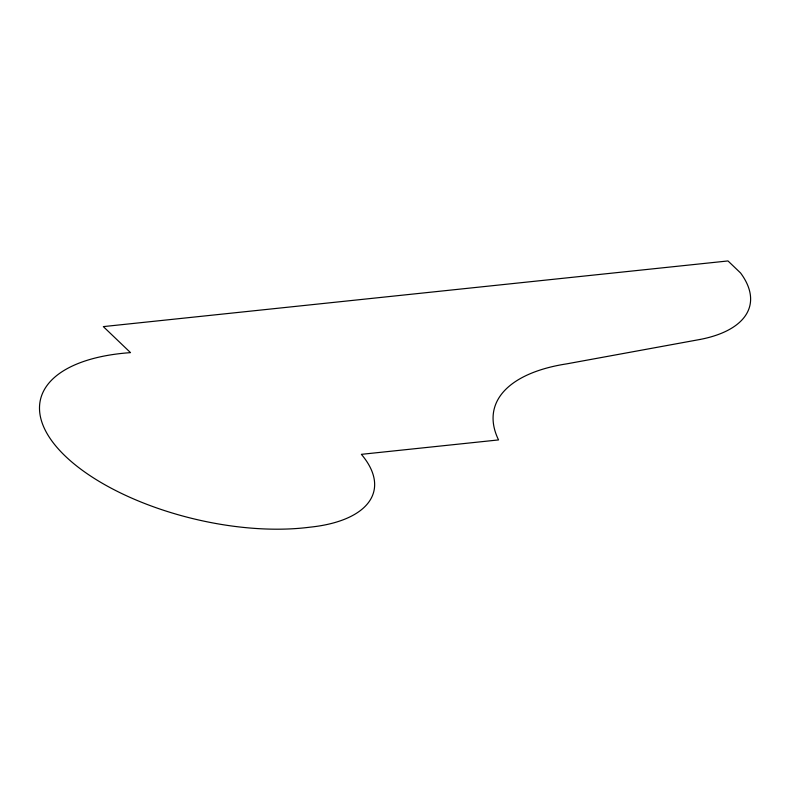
<?xml version="1.0" encoding="UTF-8"?>
<svg xmlns="http://www.w3.org/2000/svg" width="790" height="790" viewBox="0 0 790 790"><rect width="100%" height="100%" fill="white"/><g stroke="black" fill="none" stroke-linecap="round" stroke-linejoin="round"><path stroke-width="1.19" d="M699.96 339.473L566.874 363.834A180.742 82.051 13.4 0 0 498.549 439.921L361.376 454.339A138.309 62.795 13.4 0 1 309.789 527.197A177.641 80.649 13.4 0 1 64.444 455.307A177.641 80.649 13.4 0 1 130.528 352.636L103.322 326.606L727.995 260.947L740.556 272.965A137.569 62.45 13.4 0 1 699.96 339.473"/></g></svg>
